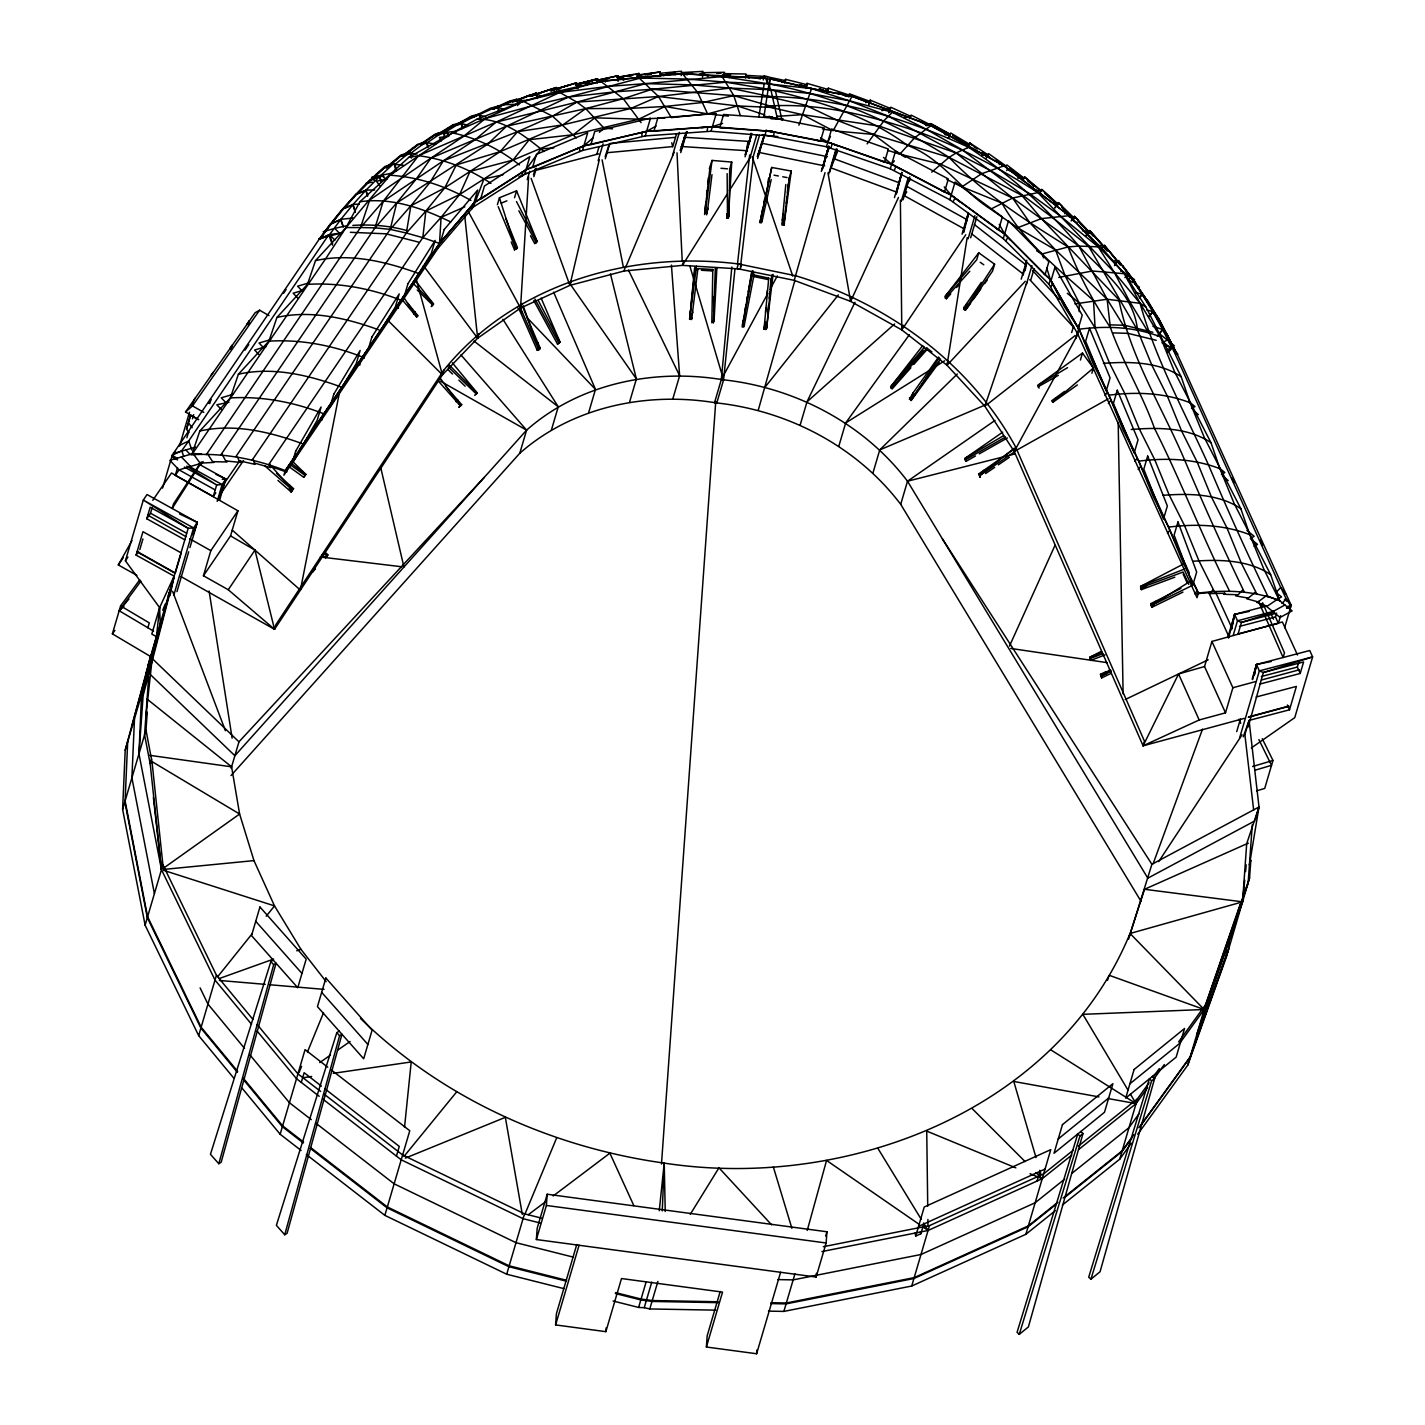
<?xml version="1.0" encoding="UTF-8"?>
<svg xmlns="http://www.w3.org/2000/svg" width="1425" height="1425" viewBox="0 0 1425 1425"><rect width="100%" height="100%" fill="white"/><g stroke="black" fill="none" stroke-linecap="round" stroke-linejoin="round"><path stroke-width="1.5" d="M711.823 322.816L712.803 269.468L697.894 268.63L697.199 270.055M1193.829 583.021L1198.372 593.103L1197.018 597.716L1077.692 333.842L1079.081 324.829M1079.17 311.683L1079.206 302.919L1065.063 275.72L1055.551 249.945L1029.794 222.692L1012.605 198.039L956.157 152.974L888.345 116.173L849.14 100.748L811.555 88.599L769.749 78.785L763.853 117.242L772.439 116.672M579.637 151.531L579.654 148.645M638.881 77.858L638.934 73.441L618.165 77.075L618.094 81.474M1038.13 387.048L1038.148 385.088L1082.483 353.079L1093.367 368.077L1091.853 373.261M1039.092 388.152L1038.148 385.088L1067.574 367.65M713.64 311.95L714.014 296.4M715.314 268.292L713.373 323.065M659.989 76.362L660.149 71.945L639.13 74.777L644.723 78.215M662.269 1210.876L664.228 1163.103C551.493 1147.374 442.302 1098.301 360.507 1018.43M766.953 82.65L767.113 78.624L770.07 79.319L769.571 86.551M233.789 1078.137L198.663 1035.619L145.118 925.181L122.621 809.364L125.204 750.191L150.587 656.533L112.379 633.858L120.608 605.892L139.757 579.779M127.68 741.784L125.097 800.957L147.594 916.774L201.139 1027.211L237.672 1071.422M134.484 718.663L131.902 777.836L154.399 893.653M251.548 1024.29L215.015 980.079L161.47 869.642L138.973 753.807L141.556 694.652M170.43 589.291L141.36 699.372M939.217 362.324L911.127 400.514L913.015 392.962L938.594 357.016M913.015 392.962L909.364 399.445M926.82 349.748L926.891 348.092L931.914 351.922M709.312 168.934L712.037 160.419L731.738 162.076L728.335 218.346L726.803 218.096L726.768 213.821M716.9 267.686L714.032 321.623L712.5 321.373M681.239 75.685L681.488 71.25L660.274 73.263L663.979 75.721M890.75 388.206L890.839 386.567L922.777 345.509M913.781 364.462L926.802 349.748L926.891 348.092L892.157 387.351L892.068 389.007L910.878 367.739M911.109 400.496L939.146 357.586M296.453 454.13L285.249 470.606L283.896 475.238L438.152 248.057L439.506 243.426L441.091 217.33L459.634 194.513L470.036 171.41L500.157 151.656L562.875 124.883L631.061 108.353L658.475 96.49L729.938 88.101L770.872 89.739L777.48 119.077L769.037 116.316M520.659 305.876L528.622 176.575M641.82 136.444L642.016 133.487M138.973 753.807L143.123 695.649L174.295 576.252M148.699 676.679L144.566 734.855L150.177 763.8L161.47 869.642L153.366 797.359M122.621 809.364L145.991 730.01L147.256 712.037L145.831 716.882L152.19 658.528L238.955 741.837L231.153 768.324M536.37 1239.536L537.172 1228.297L547.2 1194.239L826.945 1231.77L826.144 1242.992L816.115 1277.049L536.37 1239.536L546.398 1205.461L547.2 1194.239M780.597 1272.293L756.622 1353.75L706.39 1347.017L722.546 1292.101L621.496 1278.546L605.857 1331.663L555.608 1324.929L556.409 1313.69L576.769 1244.506M605.857 1331.663L606.124 1327.922M661.485 1164.029L715.742 401.547M706.39 1347.017L707.174 1335.777L720.231 1291.424M756.622 1353.75L756.889 1350.009M816.115 1277.049L816.382 1273.309M1179.758 1043.242L1204.161 1009.506L1242.564 901.847L1246.697 843.671L1259.005 806.995L1249.048 720.427L1244.862 734.623M1252.29 824.719L1248.14 882.877L1226.765 944.116M1137.702 1134.3L1187.827 1065.045L1226.212 957.386L1249.565 878.032L1250.847 860.077L1249.422 864.922L1259.005 806.995L1151.899 864.298L1128.582 939.164M702.596 75.81L702.952 71.375L681.56 72.568L684.926 74.955M765.528 312.342L765.884 307.978M766.953 294.868L767.309 290.504M773.08 274.312L766.632 327.964L766.098 329.407L764.032 329.211L768.734 278.124L754.003 274.989L753.006 270.875M782.592 217.954L782.948 213.714M771.21 179.514L762.09 221.142L761.52 222.763L759.97 222.585L771.709 167.455L791.267 171.053L783.946 225.186L781.88 224.972L785.798 184.555M731.827 267.045L721.317 379.567L714.513 402.687C786.921 410.097 856.461 445.954 900.707 504.343L1141.015 901.295M689.807 316.938L690.466 310.294M690.893 305.876L694.598 268.256M695.275 266.831L689.611 319.164L691.642 319.503L697.894 268.63M764.032 329.211L765.172 321.818L766.632 327.964L766.08 329.424L765.172 321.818M767.843 311.701L768.502 305.075M769.144 298.431L769.803 291.787M770.23 287.369L771.103 278.516M771.851 274.847L766.632 327.964L764.584 327.75M966.756 303.489L963.87 307.497L963.656 309.278L965.402 310.329L966.756 303.489L981.326 282.382M1226.212 957.386L1226.854 950.867M1229.33 942.459L1228.688 948.979L1190.303 1056.638L1138.896 1127.674M1235.867 922.135L1197.107 1033.517M659.258 1210.751L664.228 1163.103C845.595 1190.926 1056.655 1111.464 1130.043 933.482L1242.564 901.847L1244.72 880.08M1245.557 871.583L1246.216 864.868M724.078 76.184L724.47 72.301L702.952 72.693L699.497 74.225M404.54 1127.193L411.219 1061.946L333.308 1073.328M734.89 269.699L723.579 379.869L716.775 402.99C647.894 391.358 572.993 406.268 519.769 453.257L231.028 775.538M704.787 212.361L705.909 201.495M706.586 194.993L707.049 190.647M707.726 184.128L708.403 177.608M710.006 167.331L704.573 214.552L707.798 208.371L711.983 174.652M706.782 213.233L707.798 208.371L706.622 214.872M785.3 212.147L785.763 207.818M786.208 203.472L786.885 196.953M787.348 192.607L788.239 183.914M791.267 171.053L789.236 177.965L783.928 225.186M702.489 77.11L702.952 72.693L707.94 76.469M189.917 547.592L197.327 522.423L147.024 494.546L143.302 500.068L125.418 560.791L159.618 607.62L156.447 636.672L151.816 634.107L159.618 607.62L174.099 576.145L136.088 555.073L142.963 531.703L180.975 552.775M737.473 264.195L749.657 154.987M764.192 83.754L758.83 117.064M965.402 310.329L992.548 271.106L994.597 264.195L978.761 252.813L945.292 296.186L945.096 297.95L946.414 298.751L946.61 296.988L969.766 271.267M268.559 464.835L422.815 237.654L425.843 211.078L444.778 187.833L456.321 164.89L500.157 151.656L517.631 131.652L552.508 116.191L576.876 102.101L645.774 83.63L722.101 76.594L765.528 78.215L770.872 89.739L726.055 82.169L687.456 79.07L634.089 77.894L600.816 81.367L552.811 92.447L523.402 101.371L477.001 119.166L408.939 157.267L359.866 201.78L346.043 227.555L326.165 257.978L191.787 454.735C223.778 452.847 255.52 458.921 285.249 470.606L439.506 243.426L474.668 202.403L525.95 169.789L583.84 145.849L646.629 131.332L712.411 126.647L772.76 131.438M740.483 266.813L753.38 157.712M696.469 266.208L689.593 319.147M707.174 131.1L707.548 128.125M745.542 77.93L746.023 74.029L724.399 73.601L723.9 77.484M712.037 160.419L705.25 212.948L707.281 213.269M848.837 97.06L849.104 95.047L828.281 88.172L828.192 89.722M1244.221 718.396L1143.099 745.809L1014.244 451.529L984.871 406.268L947.019 365.263L967.148 237.708M1248.211 726.91L1263.334 672.511L1312.621 656.907L1309.753 650.512L1256.476 664.495L1252.148 679.173M252.1 460.204L406.357 233.041L410.845 205.841L430.154 182.168L443.353 160.811L475.487 139.472L495.989 122.176L559.74 92.447L600.816 81.367L682.326 73.583L765.528 78.215M742.496 324.74L743.262 320.376M745.15 309.492L745.916 305.128M746.664 300.764L747.43 296.418M748.178 292.054L751.598 272.442M752.151 270.999L742.122 326.913L743.672 327.073L744.224 325.63L754.003 274.989L753.451 276.45L768.2 279.585L768.734 278.124M746.825 148.325L747.965 141.912M750.245 137.495L751.028 133.22M762.981 77.377L764.192 76.131L785.62 80.673L781.737 82.329M773.579 135.696L774.131 132.703M1239.964 904.946L1238.539 909.791L1249.565 878.032M752.578 272.478L742.674 325.47L744.224 325.63M759.97 222.585L762.874 207.765M763.711 203.526L764.548 199.304M767.861 182.347L768.681 178.125M339.56 391.982L300.39 590.092L232.239 530.1M1231.538 629.44L1234.62 614.389L1266.576 605.999M1239.59 738.025L1259.362 670.89L1256.476 664.495L1254.285 675.254L1256.476 664.495L1271.225 661.503M771.709 167.455L760.54 220.982L762.09 221.142M170.002 595.686L174.099 576.145M1231.378 629.601L1234.62 614.389L1249.369 611.396M1025.056 270.661L1026.481 264.391M180.939 576.537L274.526 629.316L442.427 374.846L477.624 338.224L520.535 308.067L569.875 285.374L599.284 159.796M763.266 79.96L764.192 76.131M235.927 456.534L390.183 229.372L396.702 202.938L416.367 178.873L430.956 158.104L463.962 136.052L485.373 118.489L523.402 101.371L559.74 92.447L608.243 86.391L645.774 83.63L692.514 84.894L729.938 88.101L773.365 97.256L733.786 95.617L652.062 89.276L615.653 91.77L568.326 97.096L533.003 105.593L485.373 118.489L452.438 132.953L390.04 175.222L346.043 227.555L315.513 260.632L307.479 284.341L276.949 317.419L268.915 341.145L238.385 374.223L230.351 397.931L199.821 431.009L191.787 454.735M966.435 222.051L968.038 215.585M963.71 232.578L968.537 213.34M1228.564 638.097L1234.62 614.389L1237.488 620.783L1233.177 635.461M1252.628 679.582L1256.476 664.495M805.927 88.475L806.924 84.681L785.656 79.355L784.712 81.172M896.307 193.853L901.402 174.634L896.289 193.64M784.641 83.167L785.656 79.355M1023.043 275.328L1026.445 262.538M157.391 633.413L132.329 724.47M765.172 134.573L765.955 131.599M963.14 232.328L968.377 213.269M218.809 1163.726L273.671 964.725L276.04 963.247L221.178 1162.23L218.809 1163.726L210.455 1154.303L270.875 961.572L273.244 960.094M284.733 1234.763L339.595 1035.761L341.964 1034.283L287.102 1233.284L284.733 1234.763L276.379 1225.34L336.817 1032.626L339.168 1031.13M807.245 1230.416L826.571 1160.431L919 1224.217M188.973 432.559L186.532 429.263L190.54 415.316L198.164 419.68M758.225 410.311L794.901 280.387M895.969 193.533L901.918 172.443M1080.773 1131.539L1082.982 1133.552L1028.387 1326.942L1019.267 1334.352L1017.058 1332.339L1077.745 1134.015L1079.954 1136.028L1019.267 1334.352M1152.451 1076.374L1154.66 1078.387L1100.047 1271.777L1090.927 1279.187L1088.718 1277.174L1149.405 1078.85L1151.614 1080.845L1090.927 1279.187M822.118 169.682L828.744 146.365L821.317 171.499M795.417 276.147L825.022 172.674M805.944 87.157L807.049 83.38L828.103 89.472L827.498 91.378M184.805 539.826L146.775 518.753L150.159 507.229L188.189 528.301L193.586 527.945L197.327 522.423L179.55 513.944M139.81 549.569L142.927 538.935M146.775 518.753L150.498 513.232L152.19 507.478M162.557 488.134L171.802 456.712L175.524 451.191M179.586 445.9L189.489 412.217M191.36 405.911L195.1 398.109M186.532 429.263L188.456 422.762L192.126 427.696M188.617 421.818L190.54 415.316M215.798 492.783L213.305 496.47L175.293 475.398L177.555 467.721M186.871 437.778L188.723 431.454M192.446 418.825L193.693 414.622M209.742 403.613L210.971 399.41L208.495 403.097M147.862 627.766L149.304 622.903L120.608 605.892M231.01 349.321L232.257 345.099L229.746 348.697M200.854 462.323L173.529 503.862L172.176 508.493L201.584 462.056M248.11 324.936L249.339 320.732L246.828 324.312M181.242 552.793L175.204 573.313L137.049 551.849M146.241 672.743L153.045 649.622M125.204 750.191L152.19 658.528M173.832 595.062L193.586 527.945L143.302 500.068L188.189 528.301L148.111 664.941L150.64 661.271M176.949 591.642L188.67 551.796M213.305 496.47L216.689 484.945L222.104 484.589L225.827 479.067L198.752 464.069M217.17 501.368L222.104 484.589L189.222 466.367M219.664 500.05L225.827 479.067L215.959 474.365M531.115 178.357L569.875 285.374L624.114 270.999L682.415 265.371L740.234 268.987L741.588 264.373C633.252 249.713 514.158 282.987 443.781 370.215L275.88 624.684L274.526 629.316L228.267 589.754L203.437 575.753L210.829 550.656L237.922 510.791L171.534 472.975L152.778 500.3M151.602 758.955L150.177 763.8L152.083 762.375L145.991 730.01M203.437 575.753L230.547 535.889L237.922 510.791M145.118 925.181L162.895 864.797L152.083 762.375M198.663 1035.619L216.44 975.234L162.895 864.797M438.152 248.057L473.314 207.035L483.948 178.98L513 160.081L573.349 134.716L638.863 119.166L664.941 106.465L702.65 102.511L733.786 95.617L775.503 107.587L737.42 105.931L658.475 96.49L576.876 102.101L495.989 122.176L418.54 155.699L408.939 157.267M387.564 320.037L442.427 374.846L443.781 370.215M497.396 204.683L499.427 197.772L516.562 190.808L537.154 241.431L536.103 243.087L534.696 243.532L530.474 235.766M514.514 197.754L516.562 190.808M473.314 207.035L524.596 174.402L529.815 156.661L484.447 186.034L480.581 199.162L525.95 169.789L534.197 166.565M423.385 265.62L477.624 338.224L478.978 333.61M527.25 179.639L529.708 171.249M533.858 176.718L536.317 168.328M521.888 303.436L520.535 308.067L468.504 211.897M301.102 1150.474L280.155 1134.247L305.075 1049.619L327.75 1067.2M301.281 1082.412L304.131 1072.704L321.427 1086.117M524.596 174.402L582.487 150.48L587.706 132.721L536.388 154.399L532.522 167.527L583.84 145.849L592.248 144.139M596.808 154.328L598.981 146.918M598.126 160.651L603.06 143.872M605.322 158.798L609.633 144.121M519.769 453.257L526.591 430.136C579.797 383.129 654.698 368.238 723.579 379.869L689.771 265.691M569.875 285.374L571.247 280.743M551.439 429.905L558.244 406.784L502.918 319.307M582.487 150.48L645.258 135.945L650.495 118.186L594.742 131.51L590.894 144.638L646.629 131.332L655.518 130.975M624.114 270.999L625.486 266.368M588.668 412.52L595.472 389.381L553.63 292.196M676.537 133.914L672.725 146.882L671.763 142.749M672.564 155.45L679.351 132.382M680.758 152.635L686.921 131.67M396.435 1156.12L399.285 1146.413L324.9 1088.789M564.158 1288.699L506.712 1274.235L384.857 1215.365L409.777 1130.72L331.241 1069.89M629.583 402.082L636.387 378.943L610.452 273.885M645.258 135.945L711.039 131.26L716.276 113.519L657.78 118.079L653.915 131.207L712.411 126.647L723.027 127.858M683.768 260.739L682.415 265.371L727.106 194.228M731.738 162.076L729.689 169.023L729.012 216.743L727.48 216.511L726.803 218.096M672.832 398.857L679.636 375.737L671.424 265.086M745.186 154.702L751.385 133.647M745.061 156.821L751.848 133.736L745.435 154.648M749.906 158.068L756.711 134.983M752.703 158.442L759.489 135.357M757.637 158.513L764.423 135.428L757.904 156.358M762.268 134.591L826.429 146.739L831.648 128.998L888.381 149.019L884.533 162.147L827.783 142.126L765.759 130.37M823.561 165.389L828.513 148.592M795.577 275.738L738.346 263.928L736.974 268.559L794.224 280.369L795.577 275.738C886.813 303.008 969.481 362.556 1015.597 446.916L1144.453 741.196L1143.099 745.809L1199.173 719.981L1225.5 712.838L1232.874 687.741L1211.909 641.446L1282.375 621.977L1297.498 655.001M828.637 174.206L836.048 149.037M829.635 172.354L836.404 149.376M506.712 1274.235L524.489 1213.833L402.634 1154.962L324.116 1094.133M800.191 424.953L806.995 401.832L854.982 302.207M1025.288 281.295L947.019 365.263L901.793 329.905L850.618 301.37L851.972 296.756M1077.692 333.842L1048.996 284.252L1003.271 238.616L949.852 199.749L890.304 168.809L895.523 151.068L948.337 178.944L944.472 192.072L891.658 164.196L827.783 142.126L816.863 140.452M555.608 1324.929L579.067 1245.254M894.455 197.594L901.865 172.425M901.259 201.317L908.046 178.232M903.076 199.838L909.845 176.86M838.862 446.078L845.666 422.94L909.346 334.732M965.74 234.769L901.793 329.905L903.165 325.274M949.852 199.749L955.071 181.99L1002.363 216.903L998.497 230.031L951.205 195.118L891.658 164.196L881.202 160.989M872.937 473.029L879.742 449.908L957.333 373.973M613.088 1301.007L638.614 1307.438L646.131 1281.912M638.614 1307.438L644.243 1307.687L651.742 1282.162M962.053 234.163L968.216 213.18M644.243 1307.687L649.782 1308.952L657.887 1281.413M968.109 238.777L974.914 215.692M970.674 237.761L976.873 216.725M900.707 504.343L907.511 481.223L994.988 420.446M978.761 252.813L976.731 259.742L945.292 296.186L946.61 296.988M947.019 365.263L948.373 360.632M1003.271 238.616L1008.49 220.857L1048.871 261.737L1045.006 274.865L1004.643 233.985L951.205 195.118L941.533 190.522M1021.208 279.14L1026.766 260.258M986.225 401.636L984.871 406.268L1026.873 282.275M1026.356 284.501L1031.914 265.638M1030.827 279.852L1034.105 268.737M1048.996 284.252L1050.35 279.621L1046.663 267.74M1108.08 398.929L1014.244 451.529L1015.597 446.916M1071.689 332.542L1073.542 326.236M768.485 1311.125L783.875 1311.41L794.918 1273.879M1075.786 338.509L1077.638 332.221M1080.435 360.026L1082.483 353.079M825.681 1236.027L826.945 1231.77M923.738 1224.039L920.888 1233.729L915.687 1236.098L924.237 1207.011L1050.777 1149.637L1025.875 1234.282L911.715 1286.027L783.875 1311.41M911.715 1286.027L929.492 1225.625L1043.652 1173.879L1073.185 1150.242M1037.008 1181.093L1039.876 1171.386M1107.528 980.347L1108.703 976.357M1225.5 712.838L1204.535 666.526L1211.909 641.446M1128.867 937.472L1144.542 889.289L1248.371 843.101M1227.816 637.456L1234.62 614.389M1261.25 607.388L1262.621 602.775L1284.477 652.882L1283.106 657.495L1258.507 601.368M1236.722 731.613L1240.427 719.037M1274.342 612.002L1241.478 622.404L1238.076 633.911L1278.35 623.348L1275.482 616.954L1276.604 613.106M1062.373 1205.069L1119.729 1159.166L1137.488 1098.764L1149.067 1082.786M1278.35 623.348L1280.612 615.671M1284.602 627.748L1290.765 606.801L1288.61 602.009M1259.949 684.036L1300.206 673.455L1297.338 667.06L1299.03 661.307M1255.496 818.894L1259.005 806.995M1262.247 738.684L1272.97 760.451L1264.723 788.435L1256.583 790.857M1243.223 736.814L1249.244 720.355L1289.518 709.793L1296.394 686.423L1256.138 697.003M1300.206 673.455L1303.608 661.948L1263.334 672.511L1259.362 670.89L1312.621 656.907L1294.755 717.648L1251.275 748M1187.827 1065.045L1205.603 1004.661L1238.859 908.152M220.733 455.038L374.989 227.858L383.218 201.299L418.54 155.699C444.564 159.119 469.235 168.791 490.984 183.397M680.794 150.516L686.743 131.652M827.106 91.948L828.281 88.172M806.443 85.286L807.049 83.38M605.144 156.714L609.223 144.121M757.512 156.269L764.263 135.393L757.37 156.465M533.484 174.687L535.568 168.382M206.251 454.735L360.507 227.555L369.716 199.981L430.956 158.104L506.587 126.184L568.326 97.096L639.451 78.339L658.475 96.49L671.371 117.616L707.602 113.893L737.42 105.931L764.833 114.926M798.926 125.204L811.555 88.599L852.025 96.33L930.899 125.649L1004.019 165.834L1069.195 215.692L1103.965 250.497L1124.467 273.725L1146.038 307.23L1181.165 376.734L1190.089 402.741L1204.41 437.742L1240.837 508.672L1249.743 534.678L1264.064 569.679L1279.579 600.637C1253.697 590.573 1225.66 589.647 1198.372 593.103L1182.875 562.127L1168.553 527.125L1153.039 496.167L1138.717 461.148L1123.203 430.19L1108.882 395.188L1093.385 364.23L1079.063 329.211L1050.35 279.621L1004.643 233.985L996.022 228.143M788.702 179.586L789.236 177.965M782.948 218.453L782.414 220.073L782.948 218.453L784.48 223.565L782.432 223.351M830.953 147.701L831.933 144.798M868.627 105.112L869.891 101.389L849.353 93.765L849.621 95.439M680.17 150.427L686.565 131.634M193.034 534.963L197.327 522.423L193.266 532.469M218.684 499.979L225.827 479.067L222.229 479.317M682.13 144.299L685.763 133.79M1227.673 941.462L1204.161 1009.506L1082.857 1014.333L1128.137 1090.321M1228.421 949.869L1190.035 1057.528L1141.211 1125.002M889.075 112.183L890.429 108.478L870.212 100.124L868.858 103.829M753.469 276.45L754.003 274.989M1153.146 863.675L1202.54 729.083M168.275 595.472L170.662 589.255M888.648 112.735L890.803 107.231L910.664 116.316L904.252 117.705M162.771 610.221L165.175 604.093M193.301 532.629L197.327 522.423M220.198 493.353L225.827 479.067L221.766 489.113M846.699 96.437L849.282 95.778M827.373 152.422L829.012 148.396M834.712 155.147L837.152 149.091M830.9 168.097L837.383 151.994M894.33 170.305L895.47 167.491M299.036 1072.526L301.566 1066.345M307.479 1051.935L323.511 1012.783M524.738 1214.634L556.676 1137.862M909.577 118.72L911.109 115.087L930.561 124.883L926.303 125.667M625.842 266.903L674.114 152.35M707.103 209.974L707.798 208.371M948.516 137.726L950.101 134.146L931.077 123.672M1009.47 646.113L1054.981 545.383M692.888 312.111L690.27 317.722L692.301 318.06M712.144 270.91L712.803 269.468L712.108 270.893L701.456 270.287M794.224 280.369L850.618 301.37L898.462 197.469M967.575 147.648L969.232 144.103L950.671 132.97L948.159 138.278M837.953 146.027L827.783 142.126L830.472 136.426M953.218 201.655L954.518 198.93M1143.099 745.809L1178.564 673.989L1204.535 666.526M986.171 158.228L987.899 154.737L969.855 142.963L968.109 146.454M986.777 157.071L988.594 153.615L1006.103 166.03M767.808 293.479L721.317 379.567C793.743 386.977 863.265 422.833 907.511 481.223L1147.82 878.174L1254.908 820.871M769.928 289.56L777.32 275.88M1014.244 451.529L1077.603 334.75M1005.925 240.825L1007.35 238.224M136.871 575.379L118.311 564.941L131.973 540.574M925.805 125.044L926.339 124.1L929.047 125.044M1022.366 180.708L1024.611 176.896L1040.945 190.469L1034.336 190.416M1055.212 207.338L1057.492 203.597L1041.8 189.454L1039.484 193.212M690.252 1214.332L718.966 1167.823L771.637 1224.877M1050.866 286.657L1052.398 284.198M729.457 190.487L750.637 156.786M511.201 241.947L514.514 249.856L515.476 242.945L505.804 218.595M515.476 242.945L517.435 247.612L516.384 249.268L515.084 246.169M534.696 243.532L537.154 241.431L516.491 201.548M1071.083 220.946L1073.452 217.259L1069.195 216.938M514.514 249.856L517.435 247.612M1054.838 208.139L1058.419 202.617L1074.664 218.648M1055.8 397.878L1052.933 402.278L1051.668 400.799L1064.564 391.412M1279.579 600.637L1270.655 574.649L1234.228 503.702L1219.907 468.7L1211.001 442.712L1174.574 371.765L1160.253 336.763L1140.089 303.311L1124.467 273.725L1069.195 215.692L1004.019 165.834L930.899 125.649L852.025 96.33L833.144 130.744L802.453 114.659L765.866 106.287C818.573 102.101 871.067 115.692 920.586 132.668C961.982 147.879 1000.849 168.827 1037.917 192.607L1042.548 195.029M994.597 264.195L965.598 308.548L963.87 307.497M1158.685 861.626L1242.048 734.819M908.135 182.614L910.575 178.962M904.323 195.581L906.763 191.93M228.267 589.754L254.95 550.103L230.547 535.889M867.148 143.872L884.195 120.412L892.388 112.272L894.259 112.789M1086.313 235.089L1088.753 231.473L1082.501 230.797M245.011 350.14L248.734 344.618M283.593 293.265L286.069 289.578M175.293 475.398L179.016 469.876L202.029 463.054M125.418 560.791L127.912 557.122M136.088 555.073L138.563 551.404M177.412 458.387L172.104 455.323L319.111 239.347C337.992 212.521 360.204 188.082 384.91 166.493L393.995 163.394L396.061 171.16M300.176 448.626L439.506 243.426L474.668 202.403L481.846 197.915M1093.313 236.176L1074.414 216.315L1071.956 219.931L1077.318 223.013M200.676 465.138L203.116 461.558M118.311 564.941L123.334 557.62M224.829 482.523L239.934 460.507M219.593 495.437L243.515 460.596M210.633 375.951L213.144 372.352M198.752 419.591L185.517 412.021L255.111 312.734L259.582 310.205L269.022 315.602M185.517 412.021L192.5 405.911L259.582 310.205M402.669 300.319L416.706 316.938L418.131 315.816L414.817 311.897L413.571 313.696L414.817 311.897L407.817 303.311M431.169 306.624L433.521 303.988L415.12 280.262M432.256 305.787L433.521 303.988L413.802 283.967M1104.998 395.491L1106.619 393.193M1108.365 403.542L1109.968 401.244M1134.834 461.451L1136.438 459.153M1138.183 469.502L1139.804 467.204M1167.52 533.306L1169.141 530.991M1196.537 591.571L1194.916 593.887L1210.947 592.479L1212.568 590.182M1100.884 249.731L1103.378 246.187L1107.189 250.853M277.946 480.421L291.056 491.857L293.55 488.632L276.503 473.367M289.275 466.883L303.685 477.268L305.876 474.365L293.354 462.163M289.257 488.704L291.056 491.857L293.55 488.632M1085.992 235.891L1089.769 230.565L1105.818 249.286M172.104 455.323L181.723 450.727L188.706 440.984L328.748 234.751L319.111 239.347M966.702 308.548L970.55 303.204M973.115 299.642L980.827 288.937M984.675 283.593L987.24 280.03M1152.914 1077.46L1159.344 1068.59M1178.617 1041.942L1205.603 1004.661M1147.642 1087.631L1136.063 1103.627L1078.707 1149.512M1154.054 1078.761L1164.332 1064.546M1138.985 1113.833L1129.01 1127.638L1071.653 1173.541M1133.766 1134.781L1122.188 1150.759L1063.103 1198.051M1132.216 1137.435L1121.938 1151.649L1064.582 1197.552M1119.729 1159.166L1131.29 1143.188M140.879 581.133L119.183 610.737L153.579 631.15M112.379 633.858L114.926 630.384M940.571 358.94L911.198 398.857L909.453 397.807M337.315 233.486L329.531 234.68L319.984 239.044L331.152 223.992L340.646 219.593L343.193 226.842M340.646 219.593L329.531 234.68L332.648 243.746M1114.76 264.836L1117.307 261.363L1112.925 260.597M319.984 239.044L330.653 223.689M1100.581 250.533L1104.446 245.332L1120.103 264.676M519.413 309.831L537.296 350.372L539.167 349.802L540.307 348.288L537.795 342.641L536.673 344.137L537.795 342.641L522.654 306.856M533.787 300.532L557.531 344.12L560.061 342.196L541.126 298.092M1127.905 280.404L1130.524 277.02L1118.429 260.561L1114.475 265.656M983.749 470.499L983.873 472.37L983.749 470.499L979.919 475.451L980.044 477.304L978.637 473.973L1013.709 449.409M999.246 164.552L999.905 163.697L1004.073 165.638M1006.656 170.466L1007.315 169.611L1011.483 171.552M765.029 387.19L838.345 294.904M217.776 976.624L252.368 933.5M266.208 916.257L274.508 905.908L253.971 860.611L239.614 814.031L231.598 766.828L146.757 698.82M1139.394 297.504L1142.066 294.173L1130.773 277.358L1128.083 280.672M883.482 157.409L891.658 164.196L894.383 160.847M403.988 1156.423L456.623 1091.924M343.033 208.549L331.544 223.404L343.514 208.869L352.812 204.719L355.252 212.111M352.812 204.719L340.896 219.308L331.597 223.44M972.153 145.653L969.855 142.963M128.909 598.999L119.183 610.737L123.957 606.409M460.293 406.303L461.682 404.629L457.496 399.908L456.107 401.583L457.496 399.908L445.954 386.549M474.65 395.366L477.143 392.873L452.348 362.823M475.754 394.529L477.143 392.873L449.249 365.138M312.431 572.031L315.103 568.949L312.431 572.031L313.91 570.267M321.943 555.144L325.488 557.745L327.875 554.984L324.651 551.974M1210.609 592.515L1209.718 593.602L1224.966 593.228M1148.71 316.564L1152.789 311.701L1142.316 294.53L1139.572 297.772M924.522 347.112L890.839 386.567L892.157 387.351M899.157 378.338L923.026 350.39M346.043 227.555L360.507 227.555L383.218 201.299L443.353 160.811L517.631 131.652L562.875 124.883L585.693 108.621L623.259 98.699L652.062 89.276L726.055 82.169L768.235 83.808L718.396 75.953M291.074 491.839L292.214 490.503L289.631 488.258M303.685 477.268L305.876 474.365L292.107 464.051M360.507 227.555L374.989 227.858L396.702 202.938L487.493 144.299L506.587 126.184L585.693 108.621L631.061 108.353L664.941 106.465L707.602 113.893L728.424 116.102M1158.489 334.269L1162.658 329.531L1153.021 312.039L1148.817 316.778M374.989 227.858L390.183 229.372L410.845 205.841L444.778 187.833L470.036 171.41L513 160.081L529.209 139.703L573.349 134.716L594.831 117.83L638.863 119.166L664.869 117.919M390.183 229.372L406.357 233.041L425.843 211.078L459.634 194.513L483.948 178.98L502.847 174.847M460.881 354.861L526.591 430.136L234.876 755.713L148.111 672.404M406.357 233.041L422.815 237.654L441.091 217.33L464.799 206.803M359.367 204.096L353.079 204.434L343.942 208.299L356.695 194.281L365.78 190.362L367.525 196.009M365.78 190.362L353.079 204.434L355.359 211.951M946.414 298.751L950.76 293.942M956.549 287.512L959.435 284.287M343.942 208.299L356.214 193.942M325.488 557.745L326.396 556.748M1167.413 352.26L1171.635 347.629L1162.853 329.887L1157.189 336.033M1276.462 592.087L1280.719 587.456L1172.401 347.914L1177.424 354.469L1291.246 605.429L1286.935 606.658M1281.983 603.523L1286.241 598.874L1280.719 587.456L1285.724 594.011M238.955 741.837L484.251 477.375M1180.933 588.365L1155.426 601.386L1151.774 605.233L1151.827 607.299L1182.928 592.123M1155.426 601.386L1150.83 603.612L1151.827 607.299L1154.25 604.734M1224.592 593.228L1223.576 594.296L1238.111 594.742L1242.351 590.253M1168.09 352.403L1172.383 347.878M374.722 190.024L366.065 190.095L357.141 193.729L370.643 180.263L379.513 176.575L381.17 182.329M379.513 176.575L366.065 190.095L367.686 195.831M357.141 193.729L370.179 179.924M1064.885 213.803L1065.651 213.055L1074.699 218.239M1110.022 669.643L1101.472 675.895L1101.685 677.89L1111.411 673.223M371.159 179.782L385.338 166.868L371.123 179.746L379.816 176.326L393.995 163.394M806.995 401.832L894.597 323.956M931.718 172.14L949.068 157.356L956.157 152.974L968.608 147.292L971.957 148.663M593.174 137.691L583.84 145.849L576.074 149.215M599.373 132.258L604.04 128.197L612.554 128.82M1093.367 368.077L1052.933 402.278L1077.371 384.91M1237.06 594.706L1235.671 595.882L1248.282 598.108L1254.98 592.479M385.569 167.847L401.013 155.04L409.866 152.154L411.308 158.068M396.399 170.394L394.974 164.481L409.866 152.154M1058.241 1138.967L1108.703 1097.98M1129.9 1083.802L1180.363 1042.815M1079.954 1136.028L1082.982 1133.552M1151.614 1080.845L1154.66 1078.387M1078.404 1146.056L1137.488 1098.764M1071.76 1155.087L1042.209 1178.724L928.067 1230.487L821.887 1251.56M1064.689 1179.098L1035.156 1202.753L920.995 1254.499L793.155 1279.882L777.765 1279.597M1057.884 1202.219L1028.351 1225.874L914.191 1277.619L786.351 1303.002L770.961 1302.717M1055.889 1204.499L1028.084 1226.765L913.924 1278.51L786.083 1303.893L770.693 1303.608M1025.875 1234.282L1055.408 1210.627M1014.083 448.323L979.919 475.451L980.062 477.322M986.599 404.914L1075.18 335.534M461.682 404.629L458.832 407.407L460.239 405.733L457.496 399.908M1247.659 598.001L1246.697 598.732L1258.15 601.902L1266.433 595.65M528.372 1214.67L546.096 1201.311M553.185 1195.967L609.882 1153.181L633.804 1205.568M401.618 156.412L417.774 144.246L426.342 141.574L427.696 147.577M402.634 156.34L418.184 144.655L402.58 156.305L410.792 153.277L426.342 141.574M1062.177 206.465L1058.419 202.617M1120.763 271.338L1121.617 270.697L1134.532 279.603M1124.877 277.501L1128.066 275.15M163.252 868.377L239.614 814.031L152.261 761.769M946.823 179.479L961.928 186.835L981.576 173.743L1004.019 165.834M1002.666 432.185L965.046 458.316L965.17 460.186L966.132 461.29L975.519 455.982M319.734 1062.587L330.44 1055.141M337.6 1050.189L350.105 1041.497M1257.598 601.742L1256.761 602.33L1267.128 606.266L1277.708 599.088L1292.137 610.862L1280.095 617.488L1265.649 605.714M419.983 144.495L435.124 134.164L443.407 131.688L444.653 137.762M443.407 131.688L427.215 142.732L421.301 144.905M1014.636 451.761L979.919 475.451L978.637 473.973M985.548 473.581L994.686 467.347M998.337 464.853L1009.31 457.372M1078.422 220.448L1074.414 216.315M930.899 125.649L914.636 137.78L899.834 154.167L887.579 150.302M520.374 173.387L525.95 169.789L540.93 148.859L553.808 147.951M845.666 422.94L944.668 360.81M1190.962 580.901L1151.774 605.233L1151.845 607.317M435.587 135.553L453.043 124.777L461.041 122.479L462.163 128.642M461.041 122.479L444.244 132.863L438.508 134.894M1089.769 230.565L1105.337 247.932M1110.859 670.338L1101.472 675.895L1101.703 677.908L1100.474 674.292L1106.103 671.585L1106.334 673.598L1106.103 671.585M1003.342 435.801L965.046 458.316L966.132 461.29M1039.11 386.211L1058.33 375.327M966.008 459.42L1005.391 437.137M979.26 453.863L1007.404 437.938M453.435 126.166L471.497 116.102L479.192 114L479.869 118.15M479.192 114L458.137 124.955M656.141 126.041L646.629 131.332L638.275 133.469M1108.472 250.248L1120.958 264.997M1159.077 334.626L1160.003 334.127L1167.217 340.023L1162.052 342.855M1167.146 349.962L1170.584 348.074L1163.37 342.178M1191.567 408.476L1195.005 406.588L1189.234 401.868M1221.403 474.454L1224.841 472.548L1219.07 467.845M1250.722 538.24L1254.178 536.352L1246.964 530.456M1254.089 546.292L1257.527 544.403L1250.313 538.507M1278.118 598.821L1281.556 596.933L1275.785 592.212M1272.863 611.61L1284.923 604.984M1256.832 594.029L1241.317 563.053L1227.014 528.052L1211.499 497.093L1197.178 462.092L1181.663 431.116L1167.342 396.114L1151.827 365.156L1137.506 330.155L1088.629 246.311L1051.383 216.725L962.445 149.963L925.805 128.998L892.388 112.272L849.14 100.748L809.81 93.409L768.592 89.437C817.113 100.694 867.184 115.176 907.476 145.421C941.836 158.104 960.628 190.166 990.713 209.19L1012.605 198.039L1037.917 192.607L1114.225 272.264L1140.089 303.311L1146.038 307.23M1183.017 564.247L1140.641 586.334L1140.695 588.4L1141.407 589.629L1174.806 577.214M1101.489 651.261L1089.84 657.192L1090.784 660.398L1105.016 654.894M471.817 117.509L490.449 108.193L497.842 106.234L498.714 112.539M497.842 106.234L472.797 117.562M1126.249 276.094L1130.524 277.02L1134.799 282.186L1118.429 260.561M1192.582 585.301L1151.774 605.233L1150.83 603.612M1150.866 605.678L1153.929 604.182M1111.179 671.211L1101.472 675.895L1100.474 674.292M1100.688 676.287L1104.428 674.488M1125.216 699.533L1208.204 659.793M179.087 445.58L188.706 440.984L191.876 450.086M518.949 176.753L526.894 173.102M918.537 1226.391L1045.077 1169.034M492.623 108.745L509.865 101.015L516.937 99.233L517.685 105.575M516.937 99.233L493.406 109.173M1135.85 292.606L1142.066 294.173L1146.537 299.624L1130.773 277.358M1177.424 354.469L1158.293 317.9L1135.191 282.827L1146.484 299.642M879.742 449.908L986.082 404.629M990.713 209.19L1017.557 227.751L1041.408 218.595L1069.195 215.692M405.288 1158.151L505.341 1117.342L522.298 1214.367M501.208 203.152L506.908 200.836M1101.881 652.312L1089.84 657.192L1090.784 660.398M512.002 101.656L536.441 92.981L536.851 97.238M536.441 92.981L512.679 102.083M1146.769 309.938L1152.789 311.701L1157.438 317.419L1142.316 294.53M1147.41 300.069L1157.385 317.437M1184.745 568.949L1140.641 586.334L1141.407 589.629M1140.695 588.4L1146.697 586.031M801.082 86.978L806.924 84.681M1090.588 658.403L1102.79 653.683M1141.372 587.563L1183.106 572.031L1188.788 584.357M660.149 71.945L642.408 74.812M219.201 978.565L273.671 959.043M296.721 950.796L300.907 949.282L326.147 981.611M822.225 91.574L828.103 89.472M529.815 96.045L556.338 87.495L556.658 91.806M541.072 95.92L536.976 94.264L530.812 96.259L556.338 87.495M1152.932 326.307L1162.658 329.531L1167.467 335.534L1153.021 312.039M530.795 96.205L550.192 89.49M635.71 74.563L638.934 73.441M1158.293 317.9L1167.413 335.552M617.951 80.138L617.916 75.757L597.663 80.227M597.253 83.238L597.111 78.874L575.486 84.859L591.607 80.691L576.751 83.986M592.586 80.797L576.43 84.894L596.238 79.586M576.573 82.792L550.958 90.683L576.573 82.792L576.804 87.121M722.6 123.352L712.411 126.647L701.563 127.733M845.168 96.312L849.104 95.047M1286.65 608.101L1290.765 606.801L1286.508 607.923M540.307 348.288L537.296 350.372L538.454 348.858L537.795 342.641M557.531 344.12L560.061 342.196L538.401 300.817M549.961 90.434L570.748 84.681L550.941 90.63M1036.705 250.907L1042.37 253.882L1068.073 246.952L1078.867 246.062L1098.23 246.863L1103.965 250.497M1168.304 336.051L1162.853 329.887M1252.593 766.507L1272.97 760.451M1255.247 770.141L1271.528 765.314L1258.881 739.575M323.19 231.723L332.791 228.908M318.755 238.741L342.499 232.702M309.118 282.827L297.593 286.211L302.136 290.949M302.759 290.397L293.158 293.212L297.7 297.95M270.554 339.631L259.029 343.015L263.572 347.736M266.119 346.631L254.594 350.016L259.136 354.754M232.774 394.422L221.249 397.807L225.809 402.527M176.237 452.758L195.439 447.147M865.616 102.6L869.891 101.389M1232.874 687.741L1255.158 681.702M1261.339 680.046L1299.475 669.75M1248.514 716.935L1288.788 706.087M1248.425 717.256L1288.699 706.408M1058.757 277.394L1092.316 270.999L1124.467 273.725M535.23 170.519L598.678 153.847M1273.718 611.272L1237.488 620.783L1241.478 622.404L1275.375 613.498M1239.447 626.412L1275.482 616.954M1261.303 676.519L1297.338 667.06M577.089 88.439L576.965 84.093L597.111 78.874M575.629 84.609L598.072 78.981M907.511 481.223L1014.707 453.987M881.879 110.633L890.429 108.478M315.513 260.632C350.336 252.795 386.745 261.773 419.627 273.849M276.949 317.419C311.006 309.759 346.72 318.167 378.979 329.923M238.385 374.223C272.442 366.546 308.156 374.971 340.415 386.727M199.821 431.009C233.878 423.35 269.592 431.757 301.851 443.513M1074.913 303.881L1107.118 299.25L1140.089 303.311C1155.746 360.026 1184.638 411.843 1208.632 465.245C1227.442 509.723 1247.231 553.755 1268.286 597.182M617.916 75.757L597.431 80.192L601.19 82.169M392.855 172.942L371.693 177.27L373.991 180.369M365.851 183.397L372.192 182.097M386.994 179.069L376.432 181.224L379.869 185.873M823.312 1246.715L929.492 1225.625M359.866 201.78C391.162 197.095 422.869 208.317 450.745 221.979M616.687 77.627L633.929 74.617M623.723 76.932L619.572 77.663L623.705 76.897M944.793 134.609L949.032 133.95L929.991 123.512M945.862 134.787L950.101 134.146M303.008 1077.763L311.665 1076.498M647.235 74.688L651.439 74.118L645.133 74.937M437.119 133.522L455.893 131.26L456.392 132.187M448.804 136.319L439.417 137.441L441.34 140.879M965.01 144.62L969.232 144.103M353.026 218.061L340.896 219.308L343.282 226.682M163.679 869.428L253.971 860.611M666.205 73.37L675.022 72.532M610.025 143.426L675.094 137.37M607.299 152.689L672.368 146.615M634.089 77.894L682.326 73.583L722.101 76.594L733.786 95.617L740.341 115.514M981.647 155.289L987.899 154.737M1044.097 273.725L1050.35 279.621L1064.154 306.268L1079.063 329.211C1106.334 325.773 1134.371 326.699 1160.253 336.763M1103.395 363.357C1129.526 361.416 1158.846 361.701 1181.165 376.734M1108.882 395.188C1136.17 391.75 1164.207 392.677 1190.089 402.741M1131.236 429.495C1157.991 427.322 1188.058 427.322 1211.001 442.712M1138.717 461.148C1166.006 457.71 1194.043 458.636 1219.907 468.7M1163.067 495.294C1189.18 493.353 1218.5 493.638 1240.837 508.672M1168.553 527.125C1195.824 523.688 1223.861 524.614 1249.743 534.678M1192.903 561.272C1219.016 559.33 1248.336 559.615 1270.655 574.649M477.001 119.166C502.419 118.507 525.059 135.802 543.887 151.46M776.714 116.387L802.453 114.659L879.385 126.13L956.157 152.974L989.68 170.109L1029.883 193.782L1060.36 216.048L1098.23 246.863L1114.225 272.264L1129.58 301.405L1148.977 333.308M681.293 73.405L692.39 72.782M352.848 225.399C370.874 224.259 389.114 225.631 406.553 230.476M350.372 232.293L385.943 233.807L418.576 242.107M215.139 489.897L179.016 469.876L169.878 460.328L192.927 453.577L201.495 453.898M519.359 100.623L527.339 100.32M503.274 104.773L519.234 104.15M1017.664 178.089L1023.791 177.947L1006.869 164.944M716.9 73.405L720.961 73.316M307.479 284.341C339.471 282.471 371.213 288.527 400.942 300.23M268.915 341.145C300.907 339.257 332.648 345.331 362.377 357.016M230.351 397.931C262.343 396.061 294.084 402.117 323.813 413.82M552.811 92.447L559.74 92.447L576.876 102.101L585.693 108.621L604.04 128.197M718.2 1301.755L652.258 1300.544L641.09 1299.048L615.564 1292.617M717.933 1302.646L651.991 1301.435L640.822 1299.938L615.297 1293.508M649.782 1308.952L715.724 1310.145M722.475 74.652L730.633 74.812M1110.128 324.847L1124.646 325.292L1152.861 332.257M1113.477 332.898L1128.012 333.343L1156.227 340.308M383.77 176.468L379.816 176.326L381.33 182.151M1053.164 203.401L1057.492 203.597M598.696 80.744L605.108 81.011L605.358 82.062M583.395 82.971L594.082 83.434M771.032 118.792L775.325 118.987M768.289 131.421L772.671 131.634M767.541 76.576L745.881 75.347L749.105 78.126M760.683 77.395L764.78 77.627M683.858 137.245L750.245 141.485M681.132 146.49L747.519 150.747M783.091 118.809L723.597 114.499L719.732 127.627L772.617 131.474M711.039 131.26L777.854 136.568M394.974 164.481L403.097 165.14M720.943 168.275L727.498 168.827M219.379 980.453L265.192 984.354M269.539 984.728L324.081 989.378M835.282 130.94L873.489 134.431L949.068 157.356L1021.707 195.278L1041.408 218.595L1118.91 299.802C1130.078 356.749 1161.998 406.927 1184.549 459.848C1203.359 504.308 1223.149 548.34 1244.203 591.785M320.34 556.979L401.725 566.758M417.026 154.043L410.792 153.277L411.665 157.284M390.04 175.222C418.647 177.074 446.114 186.194 470.909 200.426M682.165 73.334L686.886 73.94L687.01 75.026M672.778 74.438L675.913 74.848M1144.542 889.289L1242.564 901.847M546.398 1205.461L826.144 1242.992M149.75 755.321L231.598 766.828M1097.268 245.314L1103.378 246.187M1010.735 648.446L1107.011 662.625M822.457 129.016L831.007 130.388M435.694 144.139L427.215 142.732L428.017 146.793M1098.942 1096.894L1013.781 1081.468L1036.028 1157.581M1107.688 1098.479L1133.89 1103.217M774.024 175.186L778.371 175.97M782.717 176.771L787.063 177.573M852.025 96.33L811.555 88.599L769.215 83.932C833.625 95.903 893.974 122.407 949.068 157.356C983.499 193.551 1026 220.608 1068.073 246.952C1079.01 275.328 1093.474 302.189 1110.36 327.465C1122.722 362.182 1142.138 393.71 1154.517 428.444C1181.414 481.899 1202.771 537.884 1229.686 591.339M765.35 116.44L824.327 128.001L820.462 141.128L765.848 130.423M761.377 143.123L827.426 156.661M758.67 152.368L824.701 165.906M448.554 133.754L444.244 132.863L444.956 136.96M767.772 130.975L771.958 131.919M769.749 78.785L811.822 88.475M757.477 78.304L760.433 78.981M467.721 125.133L461.807 123.69L462.448 127.84M524.489 1213.833L541.5 1218.126M540.075 1222.971L523.046 1218.678L401.209 1159.808L322.691 1098.978M573.438 1257.171L515.993 1242.689L394.137 1183.819L315.62 1122.989M566.616 1280.291L509.188 1265.827L387.333 1206.957L310.561 1147.481M566.366 1281.182L508.921 1266.718L387.083 1207.848L310.294 1148.372M452.438 132.953C477.108 137.922 499.854 149.269 519.466 164.926M485.889 116.939L479.904 115.229L480.457 119.415M163.572 870.319L274.508 905.908L300.907 949.282M504.539 109.458L498.483 107.481L498.964 111.72M838.007 92.963L843.903 94.923M826.429 146.739L890.304 168.809M422.815 237.654L439.506 243.426M1109.38 975.359L1204.161 1009.506L1130.043 933.482M521.586 101.977L517.524 100.498L517.916 104.755M833.643 158.603L898.943 182.703M830.918 167.847L896.218 191.965M1165.401 345.313L1171.635 347.629M1268.499 596.434L1276.782 599.587M961.928 186.835L1001.953 203.116C1023.934 242.571 1060.592 270.75 1093.509 300.639L1095.095 327.839L1109.416 362.841L1124.931 393.799L1139.252 428.8L1154.767 459.776L1169.088 494.778L1184.585 525.736L1198.906 560.738L1214.421 591.713M1015.883 1167.877L926.731 1131.094L927.728 1206.191M1030.061 1173.719L1042.209 1178.724L1035.993 1172.508M523.402 101.371L552.508 116.191L576.341 137.887M556.801 88.795L562.412 91.289M576.965 84.093L580.723 85.928M581.667 85.999L577.909 84.164L578.016 88.528M934.515 126.968L938.113 128.945M906.906 186.372L967.041 219.717M904.18 195.617L964.315 228.962M177.608 459.937L171.802 456.712L175.542 459.064M184.377 467.044L216.689 484.945L186.764 466.118M150.498 513.232L186.622 533.253M891.658 164.196L901.206 169.539M901.722 155.218L905.463 157.338M147.844 515.191L185.998 536.655M189.81 538.81L210.829 550.656M137.138 551.528L175.293 572.993M440.343 381.116L526.591 430.136M618.165 77.075L623.776 80.299M192.5 405.911L203.828 412.395M1017.557 227.751L1055.551 249.945L1107.118 299.25L1124.895 327.91M820.568 137.887L827.783 142.126M952.648 135.464L968.412 144.94M1050.831 1049.887L1136.063 1103.627L1130.399 1094.115M984.497 154.274L989.93 157.783L984.479 154.292M973.863 146.775L977.265 149.002M982.377 152.332L989.199 156.786M600.816 81.367L623.259 98.699L641.09 122.639M1126.498 278.267L1132.946 282.702M1134.549 283.824L1139.394 287.155M922.616 1226.729L928.067 1230.487L923.507 1223.024M996.164 160.045L1002.79 164.73M980.24 262.271L983.767 264.801M290.611 464.995L305.003 475.38M323.422 553.381L326.966 555.982L327.875 554.984L324.383 552.366M1019.605 176.219L1012.801 171.036L1019.57 176.237M1009.773 168.079L1023.845 178.891M959.827 201.78L951.205 195.118L944.241 186.907M320.625 1091.425L297.932 1073.862L257.195 1024.539M319.2 1096.288L296.507 1078.707L257.159 1031.094M311.273 1119.64L289.435 1102.718L250.105 1055.106M303.578 1142.066L282.631 1125.839L243.301 1078.226M303.311 1142.957L282.364 1126.73L243.034 1079.117M306.339 1154.535L384.857 1215.365M974.362 224.544L1025.857 264.801M971.636 233.807L1023.15 274.045M474.08 341.127L558.244 406.784M1067.325 293.318L1079.206 302.919L1095.095 327.839M724.399 73.601L729.333 77.609M1168.66 341.198L1174.432 345.901M1173.47 350.425L1177.798 353.952M1194.043 411.095L1198.372 414.639M1222.436 475.897L1228.207 480.599M1284.459 599.284L1287.345 601.635M1024.611 176.896L1033.98 186.034M1027.817 180.263L1041.372 191.556M1027.425 180.619L1033.962 186.052M264.569 465.654L292.392 489.968L289.685 485.248M1044.881 193.408L1057.475 204.683L1041.8 189.454M1045.291 193.07L1058.33 204.808M447.593 366.261L476.039 393.71M447.788 369.449L452.527 374.027M458.85 380.119L465.173 386.211M417.24 289.97L432.416 304.825M972.224 1108.668L1025.109 1161.607M346.934 225.702L334.715 228.356L339.275 233.077M330.279 235.357L334.839 240.095M229.051 402.153L216.832 404.807L221.374 409.545M185.838 449.962L190.398 454.682M181.403 456.962L190.505 466.42M1010.592 240.237L1004.643 233.985L999.281 224.455M517.792 307.942L522.369 312.734M526.929 317.526L595.472 389.381M682.326 73.583L697.609 92.322L707.602 113.893M1032.502 270.429L1059.167 299.41M1029.776 279.674L1074.218 327.982M438.544 381.277L460.239 405.733L439.808 377.625M321.658 992.334L367.899 1044.472M255.734 921.298L301.958 973.435M336.817 1032.626L339.595 1035.761M270.875 961.572L273.671 964.725M271.16 465.975L292.392 489.968M1093.581 235.25L1107.243 250.818M216.44 975.234L252.973 1019.445M244.477 1048.301L207.943 1004.091L200.106 987.899M237.405 1072.312L200.889 1028.102L147.327 917.664L124.848 801.848M242.232 1088.344L280.155 1134.247M1104.446 245.332L1120.05 264.694M1286.241 598.874L1291.246 605.429M382.274 175.115L385.712 179.764M1135.689 282.595L1122.651 265.762L1134.745 282.203M213.305 461.664L213.857 462.43L200.088 463.143L193.622 454.308M570.125 284.02L636.387 378.943M403.489 297.006L416.706 316.938L414.817 311.897M942.388 538.828L1151.899 864.298M226.468 461.023L227.074 461.967L212.592 461.647L207.409 453.595M877.942 1148.443L921.227 1219.283M446.506 132.382L448.412 135.82M534.927 299.036L558.653 342.623M240.113 460.988L240.914 462.448L225.72 460.952L221.873 453.916M518.86 210.793L535.747 241.876M628.443 270.037L679.636 375.737M1183.16 574.115L1187.221 582.914M1270.708 613.106L1273.487 619.163M1215.258 591.607L1231.841 627.837M1208.863 592.8L1229.116 637.082M1238.984 719.197L1240.783 723.348M1079.063 329.211L1189.269 572.957M1260.413 540.182L1262.586 544.991M1231.806 477.998L1233.961 482.79M1287.363 704.983L1289.518 709.793M1178.564 673.989L1199.173 719.981M519.68 306.304L538.454 348.858L523.1 305.698M498.216 206.661L515.583 248.199L499.427 197.772M172.585 591.322L225.417 730.74M328.765 234.733L332.577 245.153M254.665 463.125L255.111 464.39L238.937 460.72L237.69 457.176M181.723 450.727L183.611 456.178M752.275 156.91L792.799 276.183M920.301 1232.019L920.888 1233.729M775.414 90.826L782.022 120.163M1042.37 253.882L1043.599 257.854M773.33 1166.933L791.89 1228.332M1039.751 1170.281L1040.98 1174.503M1137.506 330.155C1133.926 293.479 1102.042 271.231 1078.867 246.062C1046.841 207.997 1010.058 174.794 968.608 147.292C905.534 118.418 837.419 97.256 767.576 96.49L805.624 105.254L838.06 120.68L873.489 134.431L899.834 154.167L940.66 164.213L1012.605 198.039L1078.867 246.062L1107.118 299.25L1110.36 327.465M416.118 278.855L442.427 374.846M270.394 466.402L270.714 467.649L254.256 463.018L253.24 459.082M254.95 550.103L274.526 629.316M380.689 467.418L403.934 567.025M915.046 1233.07L915.687 1236.098M602.098 159.832L623.259 266.635M870.212 100.124L870.622 102.386M827.978 172.87L850.618 301.37M209.101 591.001L232.115 738.15M402.562 298.751L402.919 301.316M398.145 305.752L398.483 308.317M363.998 355.537L364.355 358.102M359.563 362.556L359.919 365.121M321.801 417.347L322.157 419.912M286.389 469.502L286.746 472.067L270.037 466.278L269.699 463.713M1244.72 733.341L1253.662 810.095M464.692 215.442L477.624 338.224M471.604 206.287L471.853 208.976M536.976 94.264L537.261 98.557M677.017 152.831L682.201 260.953M522.28 173.155L522.405 175.97M159.618 607.62L160.277 624.417M664.228 1163.103L665.243 1211.553M1118.18 422.477L1123.114 693.797M927.907 1219.444L927.996 1226.07M900.386 200.07L901.793 329.905M727.142 173.618L727.48 216.511M828.762 146.33L822.154 169.468L828.744 146.33M295.688 451.173L291.822 464.301L317.241 420.126L321.106 406.998L295.688 451.173M333.788 394.155L329.923 407.283L356.268 363.571L360.133 350.443L333.788 394.155M371.854 337.084L367.988 350.212L395.348 307.034L399.214 293.906L371.854 337.084M407.96 283.682L404.094 296.81L431.276 253.543L435.142 240.415L407.96 283.682M444.19 229.55L440.325 242.678L473.848 203.152L477.713 190.024L444.19 229.55M259.956 906.995L251.53 935.602L297.754 987.739L306.179 959.132L259.956 906.995M325.88 978.031L317.454 1006.638L363.678 1058.775L372.103 1030.168L325.88 978.031M1054.91 267.455L1051.044 280.583L1078.369 328.267L1082.216 315.139L1054.91 267.455M1089.502 328.178L1085.636 341.305L1106.21 390.984L1110.075 377.857L1089.502 328.178M1117.289 390.218L1113.424 403.346L1134.193 452.99L1138.041 439.862L1117.289 390.218M1147.659 456.071L1143.794 469.199L1163.477 519.092L1167.342 505.964L1147.659 456.071M1177.976 521.942L1174.111 535.07L1192.814 585.158L1196.679 572.031L1177.976 521.942M1062.444 1124.663L1054.019 1153.27L1104.482 1112.284L1112.907 1083.677L1062.444 1124.663M1134.104 1069.498L1125.697 1098.105L1176.159 1057.118L1184.567 1028.494L1134.104 1069.498M401.44 155.414L386.567 167.74L401.44 155.414M435.516 134.556L421.123 144.388L435.516 134.556M453.417 125.186L438.472 134.413L453.417 125.186M471.835 116.529L456.392 125.151L471.835 116.529M510.168 101.478L493.567 108.906L510.168 101.478M529.975 95.101L516.741 100.356L529.975 95.101M1176.605 353.934L1167.77 336.211L1176.551 353.952M608.635 78.375L598.411 80.584L608.635 78.357M632.023 75.472L627.873 76.202L632.023 75.472M640.947 75.543L636.743 76.095L640.929 75.489M675.218 73.013L670.979 73.423L675.218 73.013M803.86 85.91L799.603 84.859L803.842 85.963M823.294 90.113L819.09 88.92L823.294 90.167M925.805 124.474L921.904 122.514L925.787 124.509M1073.809 218.488L1061.75 206.785L1073.773 218.506M1089.502 232.827L1077.995 220.75L1089.448 232.863"/></g></svg>
